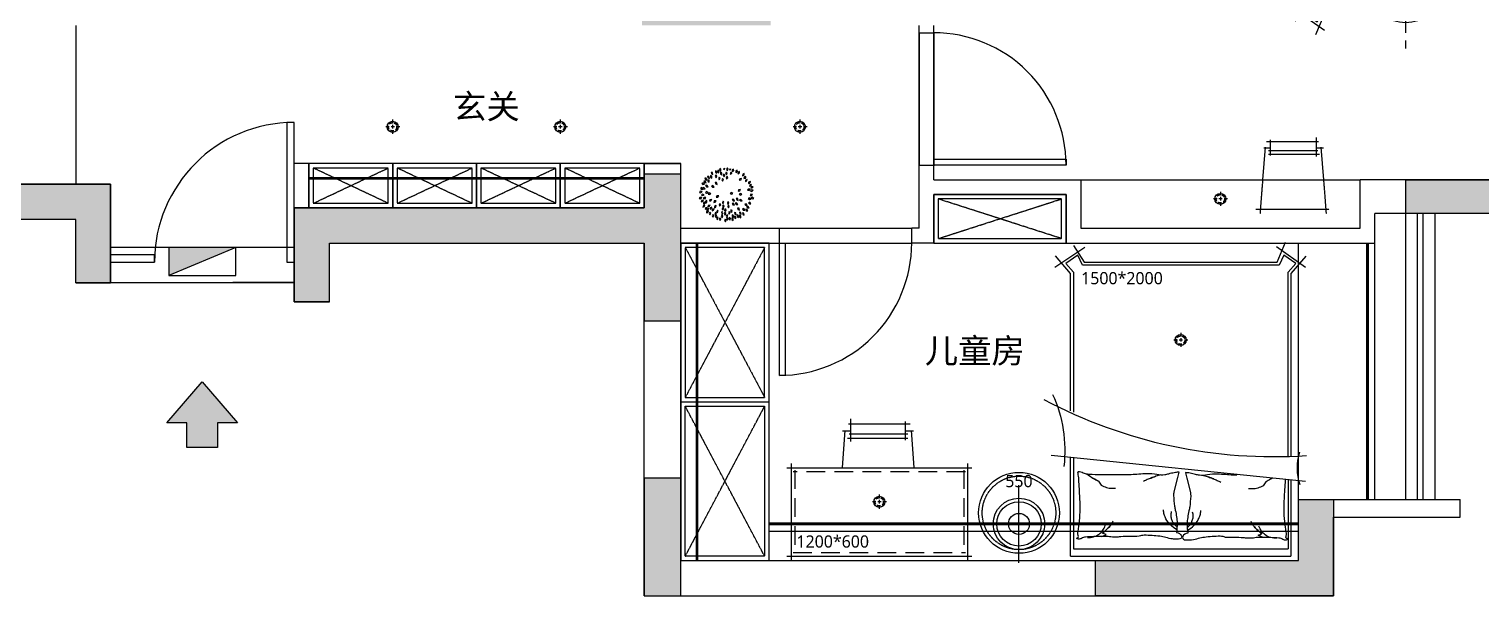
# Model space of a CAD drawing. Header units: millimetres. Extents: x -18923 to 87021, y -73077 to -1985.
# Drawn here: x 45594 to 55469, y -29150 to -25295 of the extents above; entities that cross this region are included whole.
import ezdxf

# ---------------------------------------------------------------- set-up
doc = ezdxf.new("R2010")
doc.units = ezdxf.units.MM
doc.header["$LTSCALE"] = 10
for name, pattern in [('CENTER2', [28.575, 19.05, -3.175, 3.175, -3.175]), ('DASH', [0.35, 0.25, -0.1]), ('DASHED', [19.05, 12.7, -6.35]), ('HIDDEN', [9.525, 6.35, -3.175])]:
    doc.linetypes.add(name, pattern=pattern)
for name, color, linetype in [('1结构-填充-剪力墙', 251, 'Continuous'), ('1结构-墙体', 7, 'Continuous'), ('1结构-墙体-基层', 233, 'Continuous'), ('1结构-窗及电梯', 133, 'Continuous'), ('1结构-门', 133, 'Continuous'), ('2平面-家具-活动', 133, 'Continuous'), ('2平面-家具-细线', 8, 'Continuous'), ('3天花-吊顶', 133, 'Continuous'), ('4地面-铺装', 133, 'Continuous'), ('5', 8, 'Continuous'), ('wall', 1, 'Continuous'), ('平面-文字', 255, 'Continuous'), ('灯具-天+墙', 50, 'Continuous'), ('陈设-植栽', 124, 'Continuous')]:
    doc.layers.add(name, color=color, linetype=linetype)
doc.styles.add('图框－雅黑', font='')
doc.styles.get('图框－雅黑').set_extended_font_data('Microsoft YaHei')

# ---------------------------------------------------------------- blocks, each defined once
blk = doc.blocks.new('A$C11F9675F')
at = {"layer": '灯具-天+墙', "color": 8, "ltscale": 0.9}
for p, q in [((0, 2.798), (0, 3.198)), ((0, 2.798), (0, 3.198)), ((0, 2.798), (0, 3.198)), ((0, 0.656), (0, 2.399)), ((0, 0.656), (0, 2.399)), ((0, 0.656), (0, 2.399)), ((-2.798, 0), (-3.198, 0)), ((-2.798, 0), (-3.198, 0)), ((-0.656, 0), (-2.399, 0)), ((-0.656, 0), (-2.399, 0)), ((-0.656, 0), (-2.399, 0)), ((2.399, 0), (0.656, 0)), ((2.399, 0), (0.656, 0)), ((2.399, 0), (0.656, 0)), ((3.198, 0), (2.798, 0)), ((3.198, 0), (2.798, 0)), ((0, -2.399), (0, -0.656)), ((0, -2.399), (0, -0.656)), ((0, -2.399), (0, -0.656)), ((0, -3.198), (0, -2.798)), ((0, -3.198), (0, -2.798))]:
    blk.add_line(p, q, dxfattribs=at)
blk.add_circle((0, 0), 0.656, dxfattribs=at)
blk.add_circle((0, 0), 0.656, dxfattribs=at)
at = {"layer": '灯具-天+墙', "ltscale": 0.9}
for start, end in [(50.91423, 129.08577), (50.91423, 129.08577), (50.91423, 129.08577), (144.64249, 180), (144.64249, 180), (144.64249, 180), (134.10577, 139.8036), (134.10577, 139.8036), (134.10577, 139.8036), (40.1964, 45.89423), (40.1964, 45.89423), (40.1964, 45.89423), (0, 35.35751), (0, 35.35751), (0, 35.35751), (180, 215.35751), (180, 215.35751), (180, 215.35751), (324.64249, 0), (324.64249, 0), (324.64249, 0), (324.64249, 0), (324.64249, 0), (220.1964, 225.89423), (220.1964, 225.89423), (220.1964, 225.89423), (230.91423, 309.08577), (230.91423, 309.08577), (230.91423, 309.08577), (314.10577, 319.8036), (314.10577, 319.8036), (314.10577, 319.8036)]:
    blk.add_arc((0, 0), 1.874, start, end, dxfattribs=at)
at = {"layer": '灯具-天+墙', "color": 8, "ltscale": 0.9}
for start, end in [(50.91423, 129.08577), (144.64249, 180), (0, 35.35751), (180, 215.35751), (324.64249, 0), (230.91423, 309.08577)]:
    blk.add_arc((0, 0), 1.674, start, end, dxfattribs=at)
blk = doc.blocks.new('sdgsdfg')
at = {"color": 8, "linetype": 'HIDDEN', "ltscale": 0.5}
for p, q in [((2642442, -154030), (2642442, -153900)), ((2642377, -153965), (2642507, -153965))]:
    blk.add_line(p, q, dxfattribs=at)
blk.add_circle((2642442, -153965), 50)
blk.add_circle((2642442, -153965), 37.5, dxfattribs=at)
blk.add_circle((2642442, -153965), 37.5, dxfattribs=at)
blk = doc.blocks.new('A$C4CFE7BAD')
for p, q in [((-1966.1, 857.2), (-2101.1, 653.3)), ((-1923.4, 750), (-2043.2, 850.7)), ((-686.9, 880.6), (-511.1, -849)), ((-2114, 728.4), (-2000, 656)), ((-989.1, 750), (-1923.4, 750)), ((0, 750), (-675.6, 750)), ((0, 750), (0, -750)), ((-2000, 656), (-2000, -656)), ((-2000, -656), (-2135.5, -713.7)), ((-2105.4, -651.5), (-1966.1, -848.9)), ((-2041.1, -851), (-1923.4, -750)), ((-1923.4, -750), (-677.6, -750)), ((-519.7, -750), (0, -750))]:
    blk.add_line(p, q)
at = {"color": 8}
for p, q in [((-673.9, 730), (-50, 730)), ((-50, 730), (-50, -729.8)), ((-521.4, -729.9), (-50, -729.8))]:
    blk.add_line(p, q, dxfattribs=at)
blk.add_lwpolyline([(-675, -730), (-1930.8, -730), (-1991.4, -782.1), (-2047, -700.9), (-1980, -668.5), (-1980, 668.5), (-2047, 700.9), (-1991.4, 782.1), (-1930.8, 730), (-979.3, 730)], dxfattribs=at)
for points in [[(-162.4, 28.1, 0.263368), (-139.9, -5.4, 0.494818), (-117.4, 5.6, 0.049225), (-115.3, 26.8, 0.036831), (-117.4, 55.2, 0.031893), (-127.2, 100.8, -0.035782), (-135.5, 141.5, -0.032941), (-142.6, 249, -0.10377), (-135.5, 282.5, -0.006538), (-132.8, 407, 0.033397), (-130.1, 431.3, 0.03204), (-131, 475.8, -0.038141), (-134.6, 513, -0.010837), (-133.7, 590.7, -0.014624), (-130.1, 648.2, -0.111249), (-121.3, 675.2, 0.153708), (-116.6, 695.5, 0.076444), (-118.7, 704.4, 0.215512), (-121.1, 706.8, 0.585858), (-124.8, 703.6, -0.363489), (-127.9, 697.8, -0.191716), (-141.7, 697.7, 0.129675), (-161.6, 700, 0.01735), (-181.8, 696.4, -0.019326), (-199.9, 693.2, -0.018818), (-282, 685.3, -0.021828), (-353.1, 684.2, -0.006204), (-393.7, 685.9, -0.001963), (-521.9, 693.2, -0.028341), (-565.3, 698.4, 0.117014), (-576, 697.8, 0.36606), (-577.1, 696, 0.03973), (-573.7, 679.7, 0.048309), (-567.2, 663.2, -0.062981), (-562.5, 650.4, -0.04058), (-558.4, 622.4, -0.014345), (-555.7, 542.3, -0.007469), (-556.6, 431.7, -0.008703), (-556.5, 336.9, -0.008762), (-559.7, 285.8, 0.008153), (-563.3, 230.9, 0.06251), (-558, 162.4, -0.078669), (-555.5, 107.7, -0.047825), (-561.2, 80.9, 0.034494), (-570, 43.9, 0.023571), (-573.6, 13.5, 0.510228), (-572.3, 12.4), (-536.2, 21.4), (-437.2, 46.2, -0.073041), (-413.7, 48.5, -0.023305), (-340.3, 41.7, -0.018299), (-312.9, 36.8, 0.01097), (-267.3, 28, 0.042281), (-226.1, 24.5, 0.027201), (-162.1, 28)], [(-551.5, -382.5, 0.016207), (-551.8, -356.1, 0.008762), (-555, -305, -0.008153), (-558.5, -250.2, -0.06251), (-553.2, -181.6, 0.078669), (-550.8, -126.9, 0.047825), (-556.5, -100.1, -0.034494), (-565.3, -63.1, -0.023571), (-568.9, -32.7, -0.510228), (-567.5, -31.6), (-531.5, -40.6), (-432.4, -65.4, 0.073041), (-408.9, -67.7, 0.023305), (-335.6, -60.9, 0.018299), (-308.2, -56, -0.01097), (-262.6, -47.2, -0.042281), (-221.4, -43.7, -0.027201), (-157.3, -47.2)], [(-157.7, -47.3, -0.263368), (-135.1, -13.8, -0.494818), (-112.6, -24.8, -0.049225), (-110.6, -46, -0.036831), (-112.6, -74.4, -0.031893), (-122.4, -120, 0.035782), (-130.8, -160.7, 0.032941), (-137.9, -268.3, 0.10377), (-130.8, -301.7, 0.006538), (-128.1, -426.2, -0.033397), (-125.4, -450.5, -0.03204), (-126.2, -495, 0.038141), (-129.9, -532.2, 0.010837), (-129, -609.9, 0.014624), (-125.4, -667.4, 0.111249), (-116.6, -694.4, -0.153708), (-111.9, -714.7, -0.076444), (-113.9, -723.6, -0.215512), (-116.4, -726, -0.585858), (-120, -722.8, 0.363489), (-123.1, -717, 0.191716), (-137, -716.9, -0.129675), (-156.9, -719.2, -0.01735), (-177.1, -715.6, 0.019326), (-195.2, -712.5, 0.018818), (-277.2, -704.5, 0.021828), (-348.3, -703.4, 0.006204), (-388.9, -705.1, 0.001963), (-517.2, -712.5, 0.003705), (-522.9, -712.8, -0.117014)]]:
    blk.add_lwpolyline(points, format="xyb")
for points in [[(-560.2, 639.2, -0.016108), (-528.8, 592.5, -0.024599), (-510.7, 560.3, -0.018313), (-482.7, 541.4, -0.015937), (-467.9, 505.6, -0.072521), (-463.6, 486, -0.033339), (-463.4, 442.6)], [(-127.9, 634.7, -0.088153), (-132.1, 593.2, -0.088153), (-150.4, 555.8, -0.077547), (-176.3, 529.8, -0.077547), (-208.9, 513)], [(-134.7, 536.3, -0.027842), (-147.4, 507.7, -0.032548), (-157.1, 532.7, -0.023666), (-186.4, 499.2, -0.031223), (-211.2, 476.4, -0.046801), (-220.4, 470.2, -0.023191), (-240.5, 460.6)], [(-554.7, 136.6, -0.009729), (-543.8, 169.4, -0.009729), (-531.7, 201.7, -0.007971), (-520.9, 227.7, -0.007971), (-509.2, 253.5)], [(-182.4, 27.9, 0.077379), (-212.8, 69.7, 0.077379), (-254.4, 100.2, 0.047525), (-284, 112.2, 0.047525), (-315.3, 118.3)], [(-201.6, 26.2, 0.05369), (-217.2, 43.2, 0.070312), (-231.9, 52.9, 0.015448), (-242.2, 57.4, 0.013244), (-254.4, 61.9, 0.082127), (-276.1, 65.5, 0.064164), (-304, 61.9)], [(-177.6, -47.1, -0.077379), (-208, -88.9, -0.077379), (-249.7, -119.5, -0.047525), (-279.2, -131.4, -0.047525), (-310.5, -137.5)], [(-196.9, -45.4, -0.05369), (-212.4, -62.4, -0.070312), (-227.2, -72.1, -0.015448), (-237.4, -76.6, -0.013244), (-249.7, -81.1, -0.082127), (-271.4, -84.7, -0.064164), (-299.2, -81.1)], [(-549.9, -155.8, 0.009729), (-539.1, -188.6, 0.009729), (-527, -220.9, 0.007971), (-516.1, -247, 0.007971), (-504.5, -272.7)], [(-530.7, -622.2, 0.003584), (-524, -611.7, 0.024599), (-505.9, -579.5, 0.018313), (-478, -560.7, 0.015937), (-463.2, -524.9, 0.072521), (-458.8, -505.2, 0.033339), (-458.6, -461.8)], [(-130, -555.5, 0.027842), (-142.7, -526.9, 0.032548), (-152.4, -551.9, 0.023666), (-181.6, -518.4, 0.031223), (-206.4, -495.6, 0.046801), (-215.6, -489.4, 0.023191), (-235.7, -479.8)], [(-123.1, -653.9, 0.088153), (-127.4, -612.4, 0.088153), (-145.6, -575, 0.077547), (-171.6, -549, 0.077547), (-204.2, -532.2)]]:
    blk.add_lwpolyline(points, format="xyb", dxfattribs=at)
for points in [[(-528.8, 592.5), (-528.8, 592.5, -0.024599), (-510.7, 560.3), (-510.7, 560.3, 0.024599), (-528.8, 592.5), (-528.8, 592.5)], [(-211.2, 476.4, 0.031223), (-186.4, 499.2, 0.023666), (-157.1, 532.7), (-157.1, 532.7, -0.023666), (-186.4, 499.2), (-186.4, 499.2), (-186.4, 499.2, -0.031223), (-211.2, 476.4)], [(-206.4, -495.6, -0.031223), (-181.6, -518.4, -0.023666), (-152.4, -551.9), (-152.4, -551.9, 0.023666), (-181.6, -518.4), (-181.6, -518.4), (-181.6, -518.4, 0.031223), (-206.4, -495.6)]]:
    blk.add_lwpolyline(points, format="xyb", close=True, dxfattribs=at)
for points in [[(-532.3, 200.2, -0.001202), (-530.7, 204.2, 0.001708), (-533, 198.6, -0.000179), (-532.7, 199.2, -0.001055), (-531.4, 202.6, 0.001291), (-533, 198.4, -0.001222), (-531.4, 202.4, -0.00077), (-530.4, 204.9, 0.010733), (-543.9, 169.3, -0.000007), (-543.8, 169.4, -0.009297)], [(-572.3, 12.4), (-573.7, 12, -0.001167), (-573.6, 13.5, 0.510231)], [(-527.6, -219.4, 0.001202), (-526, -223.4, -0.001708), (-528.2, -217.8, 0.000179), (-528, -218.4, 0.001055), (-526.6, -221.8, -0.001291), (-528.3, -217.6, 0.001222), (-526.7, -221.6, 0.00077), (-525.7, -224.1, -0.010733), (-539.1, -188.5, 0.000007), (-539.1, -188.6, 0.009297)]]:
    blk.add_lwpolyline(points, format="xyb", close=True)
for points in [[(-276.1, 65.5), (-276.1, 65.5)], [(-271.4, -84.7), (-271.4, -84.7)]]:
    blk.add_lwpolyline(points, close=True, dxfattribs=at)
for centre, radius, start, end in [((-3988.5, -630.5), 3313.5, 356.10755, 28.05452), ((-718.7, 1701.4), 913.1, 245.26642, 276.85583), ((-600.1, -1143.5), 350.3, 70.88637, 108.01122)]:
    blk.add_arc(centre, radius, start, end)
blk = doc.blocks.new('df')
at = {"color": 8, "linetype": 'DASH', "ltscale": 400}
for p, q in [((137444.6, 23361.8), (137444.6, 23715.5)), ((137444.6, 23361.8), (137444.6, 23715.5)), ((137267.7, 23538.7), (137621.4, 23538.7))]:
    blk.add_line(p, q, dxfattribs=at)
at = {"ltscale": 300}
for radius in [117.2, 101.1, 47.9]:
    blk.add_circle((137444.6, 23538.7), radius, dxfattribs=at)
at = {"layer": '5', "linetype": 'DASH', "ltscale": 400}
blk.add_line((137267.7, 23538.7), (137621.4, 23538.7), dxfattribs=at)
at = {"layer": '5', "ltscale": 300}
blk.add_circle((137444.6, 23538.7), 101.1, dxfattribs=at)
blk = doc.blocks.new('A$C6A8E5D30')
for p, q in [((145.3, 429.5), (16.9, 429.5)), ((33.8, 41.1), (33.8, 461.5)), ((330.7, 488.6), (77.9, 469)), ((82.9, 482.7), (82.9, 429.5)), ((102.9, 445), (102.9, 46.6)), ((132.3, 444.9), (132.3, 35.2)), ((152.8, 58), (0, 58)), ((330.7, 0), (77.9, 19.5)), ((82.9, 58), (82.9, 1.4))]:
    blk.add_line(p, q)
blk = doc.blocks.new('A$C5C387291')
for p, q in [((270, 600), (930, 600)), ((300, -630), (300, 630)), ((900, 630), (900, -630)), ((270, -600), (930, -600))]:
    blk.add_line(p, q)
at = {"color": 8, "linetype": 'DASHED'}
for p, q in [((315, 575), (885, 575)), ((325, -585), (325, 585)), ((875, 585), (875, -585)), ((315, -575), (885, -575))]:
    blk.add_line(p, q, dxfattribs=at)
blk = doc.blocks.new('A$C57E13400')
at = {"layer": '1结构-窗及电梯'}
for p, q in [((246.7, 0), (263.8, 221.1)), ((296.3, 216.9), (248.4, 216.9)), ((282, 258.4), (637.4, 258.4)), ((623.5, 200), (286.7, 200)), ((296.3, 157.7), (296.3, 287)), ((610.4, 164.1), (610.4, 272.7)), ((655.3, 216.9), (610.4, 216.9)), ((660.9, 0), (643.8, 221.1)), ((623.4, 175.1), (277.1, 175.1))]:
    blk.add_line(p, q, dxfattribs=at)
at = {"layer": '2平面-家具-细线', "color": 8, "linetype": 'DASH', "ltscale": 0.5}
for p, q in [((228.8, -231.9), (246.7, 0)), ((678.8, -231.9), (660.9, 0)), ((708.4, -200), (209.6, -200))]:
    blk.add_line(p, q, dxfattribs=at)
blk = doc.blocks.new('gh')
at = {"layer": 'wall'}
blk.add_hatch(color=250, dxfattribs=at).paths.add_polyline_path([(164816.9, 67983.1), (164816.9, 68174.7), (164361.8, 68174.7)])
at = {"layer": 'wall', "color": 250}
blk.add_line((164361.8, 68174.7), (164816.9, 67983.1), dxfattribs=at)
blk.add_lwpolyline([(164361.8, 68174.7), (164816.9, 68174.7), (164816.9, 67983.1), (164361.8, 67983.1)], close=True, dxfattribs=at)
blk = doc.blocks.new('A$C3EE33120')
for p, q in [((108, 568), (91, 558)), ((91, 558), (113, 548)), ((126, 560), (108, 568)), ((113, 548), (126, 560)), ((135, 602), (118, 604)), ((118, 604), (122, 586)), ((122, 586), (141, 578)), ((141, 578), (135, 602)), ((164, 597), (147, 598)), ((147, 598), (153, 580)), ((153, 580), (172, 574)), ((180, 616), (162, 620)), ((162, 620), (166, 601)), ((180, 557), (162, 556)), ((162, 556), (170, 539)), ((172, 574), (164, 597)), ((166, 601), (184, 592)), ((184, 592), (180, 616)), ((190, 534), (180, 557)), ((207, 645), (190, 647)), ((190, 647), (196, 628)), ((210, 581), (193, 586)), ((193, 586), (195, 567)), ((195, 567), (212, 556)), ((196, 628), (215, 622)), ((215, 622), (207, 645)), ((212, 556), (210, 581)), ((246, 641), (228, 642)), ((228, 642), (234, 624)), ((234, 624), (253, 618)), ((257, 617), (240, 613)), ((240, 613), (251, 597)), ((253, 618), (246, 641)), ((251, 597), (272, 597)), ((272, 597), (257, 617)), ((275, 665), (258, 671)), ((258, 671), (259, 652)), ((259, 652), (275, 640)), ((283, 559), (267, 565)), ((267, 565), (268, 546)), ((275, 640), (275, 665)), ((285, 534), (283, 559)), ((297, 694), (295, 675)), ((295, 675), (310, 662)), ((298, 643), (295, 618)), ((295, 618), (310, 610)), ((312, 686), (297, 694)), ((313, 629), (298, 643)), ((310, 662), (312, 686)), ((310, 610), (313, 629)), ((340, 666), (335, 647)), ((335, 647), (347, 631)), ((354, 654), (340, 666)), ((347, 631), (354, 654)), ((355, 580), (351, 561)), ((351, 561), (364, 545)), ((369, 569), (355, 580)), ((364, 545), (369, 569)), ((375, 616), (365, 600)), ((365, 600), (373, 581)), ((377, 693), (373, 674)), ((373, 674), (386, 658)), ((373, 581), (386, 602)), ((386, 602), (375, 616)), ((392, 682), (377, 693)), ((386, 658), (392, 682)), ((428, 652), (416, 637)), ((416, 637), (421, 617)), ((432, 680), (417, 668)), ((417, 668), (417, 648)), ((417, 648), (437, 663)), ((421, 617), (437, 636)), ((437, 636), (428, 652)), ((437, 663), (432, 680)), ((463, 615), (448, 602)), ((448, 602), (449, 582)), ((449, 582), (468, 598)), ((468, 598), (463, 615)), ((492, 662), (479, 649)), ((479, 649), (482, 629)), ((482, 629), (499, 646)), ((499, 646), (492, 662)), ((503, 627), (500, 607)), ((500, 607), (522, 618)), ((520, 636), (503, 627)), ((519, 584), (508, 567)), ((508, 567), (533, 569)), ((538, 586), (519, 584)), ((522, 618), (520, 636)), ((533, 569), (538, 586)), ((540, 617), (534, 598)), ((534, 598), (558, 606)), ((558, 624), (540, 617)), ((562, 584), (555, 565)), ((555, 565), (579, 572)), ((558, 606), (558, 624)), ((580, 590), (562, 584)), ((579, 572), (580, 590)), ((18, 371), (0, 361)), ((35, 439), (18, 429)), ((18, 429), (40, 419)), ((35, 364), (18, 371)), ((46, 472), (28, 464)), ((28, 464), (49, 452)), ((53, 432), (35, 439)), ((40, 419), (53, 432)), ((63, 462), (46, 472)), ((49, 452), (63, 462)), ((70, 414), (53, 404)), ((53, 404), (76, 394)), ((76, 490), (56, 485)), ((56, 485), (75, 469)), ((78, 530), (60, 520)), ((60, 520), (83, 510)), ((88, 407), (70, 414)), ((75, 469), (91, 478)), ((91, 478), (76, 490)), ((76, 394), (88, 407)), ((96, 523), (78, 530)), ((83, 510), (96, 523)), ((107, 494), (88, 487)), ((88, 487), (108, 474)), ((106, 376), (88, 366)), ((113, 412), (96, 402)), ((96, 402), (118, 392)), ((123, 369), (106, 376)), ((123, 484), (107, 494)), ((108, 474), (123, 484)), ((131, 404), (113, 412)), ((135, 472), (116, 465)), ((116, 465), (136, 452)), ((118, 392), (131, 404)), ((146, 371), (131, 358)), ((151, 462), (135, 472)), ((136, 452), (151, 462)), ((143, 528), (150, 511)), ((161, 528), (143, 528)), ((165, 368), (146, 371)), ((150, 511), (169, 505)), ((162, 404), (151, 390)), ((151, 390), (170, 385)), ((169, 505), (161, 528)), ((186, 397), (162, 404)), ((170, 539), (190, 534)), ((170, 385), (186, 397)), ((198, 500), (180, 499)), ((180, 499), (188, 481)), ((203, 396), (185, 387)), ((185, 387), (207, 376)), ((188, 481), (208, 477)), ((208, 477), (198, 500)), ((220, 442), (200, 435)), ((200, 435), (220, 421)), ((220, 388), (203, 396)), ((207, 376), (220, 388)), ((235, 430), (220, 442)), ((220, 421), (235, 430)), ((249, 399), (229, 393)), ((229, 393), (250, 379)), ((267, 504), (249, 509)), ((249, 509), (252, 490)), ((265, 388), (249, 399)), ((250, 379), (265, 388)), ((252, 490), (269, 480)), ((269, 480), (267, 504)), ((268, 546), (285, 534)), ((331, 471), (314, 477)), ((314, 477), (315, 458)), ((315, 458), (331, 446)), ((331, 446), (331, 471)), ((457, 539), (443, 526)), ((443, 526), (444, 506)), ((444, 506), (463, 522)), ((463, 522), (457, 539)), ((485, 487), (478, 468)), ((478, 468), (502, 475)), ((504, 492), (485, 487)), ((502, 475), (504, 492)), ((536, 407), (519, 397)), ((519, 397), (541, 387)), ((554, 449), (536, 439)), ((536, 439), (559, 429)), ((554, 399), (536, 407)), ((541, 387), (554, 399)), ((572, 442), (554, 449)), ((571, 550), (559, 533)), ((559, 533), (584, 534)), ((559, 429), (572, 442)), ((582, 490), (564, 480)), ((564, 480), (587, 470)), ((590, 551), (571, 550)), ((592, 389), (577, 375)), ((577, 375), (601, 370)), ((599, 482), (582, 490)), ((584, 534), (590, 551)), ((587, 470), (599, 482)), ((611, 385), (592, 389)), ((614, 424), (600, 408)), ((600, 408), (625, 406)), ((601, 370), (611, 385)), ((612, 539), (605, 520)), ((605, 520), (629, 527)), ((631, 544), (612, 539)), ((633, 422), (614, 424)), ((634, 489), (619, 475)), ((619, 475), (644, 471)), ((639, 461), (625, 446)), ((625, 446), (650, 443)), ((625, 406), (633, 422)), ((629, 527), (631, 544)), ((653, 486), (634, 489)), ((658, 459), (639, 461)), ((644, 471), (653, 486)), ((662, 436), (648, 421)), ((648, 421), (673, 418)), ((650, 443), (658, 459)), ((681, 434), (662, 436)), ((682, 387), (663, 380)), ((663, 380), (684, 366)), ((673, 418), (681, 434)), ((0, 361), (23, 351)), ((30, 279), (18, 263)), ((18, 263), (43, 264)), ((23, 351), (35, 364)), ((40, 345), (23, 335)), ((23, 335), (45, 325)), ((37, 314), (24, 299)), ((24, 299), (49, 297)), ((49, 280), (30, 279)), ((56, 314), (37, 314)), ((58, 337), (40, 345)), ((43, 264), (49, 280)), ((55, 244), (43, 228)), ((43, 228), (67, 227)), ((45, 325), (58, 337)), ((49, 297), (56, 314)), ((74, 243), (55, 244)), ((75, 351), (57, 341)), ((57, 341), (80, 331)), ((70, 275), (58, 258)), ((58, 258), (83, 258)), ((71, 211), (58, 196)), ((58, 196), (83, 194)), ((67, 227), (74, 243)), ((90, 275), (70, 275)), ((91, 210), (71, 211)), ((92, 344), (75, 351)), ((80, 331), (92, 344)), ((83, 258), (90, 275)), ((83, 194), (91, 210)), ((88, 366), (111, 356)), ((101, 241), (91, 223)), ((91, 223), (116, 227)), ((116, 321), (98, 311)), ((98, 311), (121, 301)), ((120, 244), (101, 241)), ((111, 356), (123, 369)), ((133, 314), (116, 321)), ((116, 227), (120, 244)), ((121, 301), (133, 314)), ((135, 293), (121, 279)), ((121, 279), (145, 275)), ((131, 358), (155, 353)), ((154, 290), (135, 293)), ((145, 275), (154, 290)), ((158, 201), (149, 182)), ((149, 182), (174, 187)), ((155, 353), (165, 368)), ((177, 205), (158, 201)), ((174, 187), (177, 205)), ((196, 331), (179, 321)), ((179, 321), (201, 311)), ((214, 324), (196, 331)), ((201, 311), (214, 324)), ((220, 266), (215, 247)), ((215, 247), (238, 257)), ((237, 274), (220, 266)), ((224, 225), (222, 204)), ((222, 204), (243, 218)), ((242, 336), (224, 326)), ((224, 326), (247, 316)), ((240, 235), (224, 225)), ((238, 257), (237, 274)), ((243, 218), (240, 235)), ((259, 329), (242, 336)), ((247, 316), (259, 329)), ((268, 264), (265, 244)), ((265, 244), (287, 255)), ((285, 273), (268, 264)), ((280, 216), (273, 197)), ((273, 197), (297, 204)), ((298, 222), (280, 216)), ((287, 255), (285, 273)), ((297, 204), (298, 222)), ((364, 301), (355, 284)), ((355, 284), (363, 266)), ((363, 266), (375, 287)), ((375, 287), (364, 301)), ((410, 192), (393, 197)), ((393, 197), (396, 178)), ((414, 168), (410, 192)), ((566, 350), (546, 346)), ((546, 346), (563, 329)), ((563, 329), (580, 336)), ((580, 336), (566, 350)), ((617, 359), (599, 349)), ((599, 349), (622, 339)), ((627, 298), (607, 300)), ((607, 300), (620, 279)), ((612, 201), (625, 180)), ((632, 199), (612, 201)), ((635, 351), (617, 359)), ((620, 279), (637, 282)), ((622, 339), (635, 351)), ((637, 282), (627, 298)), ((630, 229), (644, 208)), ((650, 228), (630, 229)), ((642, 183), (632, 199)), ((658, 273), (637, 271)), ((637, 271), (654, 253)), ((644, 208), (661, 212)), ((661, 212), (650, 228)), ((672, 346), (653, 340)), ((653, 340), (673, 326)), ((654, 253), (671, 259)), ((671, 259), (658, 273)), ((677, 311), (660, 301)), ((660, 301), (682, 291)), ((688, 336), (672, 346)), ((673, 326), (688, 336)), ((66, 181), (53, 165)), ((53, 165), (78, 165)), ((85, 182), (66, 181)), ((78, 165), (85, 182)), ((97, 139), (88, 121)), ((88, 121), (112, 125)), ((105, 177), (97, 159)), ((97, 159), (121, 164)), ((116, 143), (97, 139)), ((124, 182), (105, 177)), ((112, 125), (116, 143)), ((121, 164), (124, 182)), ((143, 97), (141, 77)), ((141, 77), (163, 89)), ((160, 106), (143, 97)), ((150, 133), (149, 112)), ((149, 112), (170, 126)), ((166, 143), (150, 133)), ((163, 89), (160, 106)), ((170, 126), (166, 143)), ((195, 91), (180, 79)), ((180, 79), (181, 59)), ((181, 59), (200, 74)), ((200, 74), (195, 91)), ((226, 115), (212, 103)), ((212, 103), (213, 83)), ((213, 83), (232, 98)), ((232, 98), (226, 115)), ((245, 67), (230, 55)), ((230, 55), (231, 35)), ((231, 35), (250, 50)), ((250, 50), (245, 67)), ((281, 180), (268, 166)), ((268, 166), (271, 146)), ((271, 146), (288, 164)), ((288, 164), (281, 180)), ((300, 69), (287, 55)), ((287, 55), (290, 35)), ((290, 35), (307, 52)), ((306, 35), (294, 20)), ((294, 20), (300, 0)), ((307, 52), (300, 69)), ((300, 0), (315, 19)), ((315, 19), (306, 35)), ((338, 47), (335, 28)), ((335, 28), (350, 14)), ((353, 38), (338, 47)), ((353, 185), (342, 163)), ((342, 163), (354, 150)), ((350, 14), (353, 38)), ((363, 167), (353, 185)), ((354, 150), (363, 167)), ((394, 43), (390, 24)), ((390, 24), (404, 9)), ((409, 33), (394, 43)), ((396, 178), (414, 168)), ((404, 79), (402, 59)), ((402, 59), (416, 46)), ((419, 70), (404, 79)), ((404, 9), (409, 33)), ((416, 46), (419, 70)), ((436, 38), (433, 20)), ((433, 20), (447, 5)), ((451, 29), (436, 38)), ((447, 5), (451, 29)), ((474, 51), (456, 55)), ((456, 55), (460, 36)), ((460, 36), (478, 27)), ((478, 27), (474, 51)), ((508, 67), (490, 68)), ((490, 68), (496, 50)), ((496, 50), (515, 43)), ((515, 43), (508, 67)), ((532, 105), (514, 104)), ((514, 104), (522, 87)), ((522, 87), (542, 83)), ((532, 185), (536, 160)), ((550, 175), (532, 185)), ((542, 83), (532, 105)), ((536, 160), (553, 156)), ((553, 156), (550, 175)), ((573, 118), (554, 125)), ((554, 125), (560, 101)), ((560, 101), (578, 99)), ((578, 99), (573, 118)), ((588, 142), (599, 120)), ((608, 138), (588, 142)), ((599, 120), (616, 121)), ((616, 121), (608, 138)), ((625, 180), (642, 183))]:
    blk.add_line(p, q)

msp = doc.modelspace()

# ---------------------------------------------------------------- hatches: boundary and pattern name
at = {"layer": '1结构-填充-剪力墙'}
h = msp.add_hatch(color=256, dxfattribs=at)
h.dxf.hatch_style = 1
h.paths.add_polyline_path([(50736.9, -23440), (49761.9, -23440), (49761.9, -23600), (50736.9, -23600)])
h.paths.add_polyline_path([(54226.9, -28495), (54466.9, -28495), (54466.9, -29150), (52846.9, -29150), (52846.9, -28910), (54226.9, -28910)])
h.paths.add_polyline_path([(54956.9, -26320), (56466.9, -26320), (56466.9, -25765), (56706.9, -25765), (56706.9, -26550), (54956.9, -26550)])
h.paths.add_polyline_path([(56466.9, -23200), (52846.9, -23200), (52846.9, -22960), (56706.9, -22960), (56706.9, -23715), (56466.9, -23715)])
h.paths.add_polyline_path([(51336.9, -23440), (52566.9, -23440), (52566.9, -22960), (52846.9, -22960), (52846.9, -23600), (51336.9, -23600)])
h.paths.add_polyline_path([(49761.9, -25015), (50411.9, -25015), (50411.9, -23600), (50636.9, -23600), (50636.9, -25270), (49761.9, -25270)])
h.paths.add_polyline_path([(42211.9, -26350), (46146.9, -26350), (46146.9, -27020), (45911.9, -27020), (45911.9, -26590), (42451.9, -26590), (42211.9, -26590)])
h.paths.add_polyline_path([(38416.9, -28475), (38656.9, -28475), (38656.9, -28910), (40241.9, -28910), (40241.9, -29150), (38416.9, -29150)])
h.paths.add_polyline_path([(38491.9, -25950), (38731.9, -25950), (38731.9, -26350), (40241.9, -26350), (40241.9, -26590), (38491.9, -26590)])
h.paths.add_polyline_path([(38491.9, -22230), (40241.9, -22230), (40241.9, -22470), (38731.9, -22470), (38731.9, -23070), (38491.9, -23070)])
h.paths.add_polyline_path([(50026.9, -28350), (49776.9, -28350), (49776.9, -29150), (50026.9, -29150)])
h.paths.add_polyline_path([(50026.9, -26280), (49776.9, -26280), (49776.9, -26280), (49776.9, -26510), (47396.9, -26510), (47396.9, -26880), (47396.9, -27150), (47636.9, -27150), (47636.9, -26750), (49776.9, -26750), (49776.9, -27280), (50026.9, -27280)])
h.paths.add_polyline_path([(48256.9, -22230), (45911.9, -22230), (45911.9, -22685), (46146.9, -22685), (46146.9, -22485), (48141.9, -22485), (48256.9, -22485)])
h.paths.add_polyline_path([(49161.9, -23440), (48141.9, -23440), (48141.9, -23600), (49161.9, -23600)])
msp.add_hatch(color=256, dxfattribs=at).paths.add_polyline_path([(46875.9, -28139.6), (46667.9, -28139.6), (46667.9, -27972.1), (46529.9, -27972.1), (46770.6, -27694.2), (47011.4, -27972.1), (46875.9, -27972.1)])

# ---------------------------------------------------------------- linework, layer by layer
at = {"layer": '1结构-墙体'}
for p, q in [((51646.9, -25320), (51646.9, -25270)), ((51746.9, -25320), (51746.9, -25270)), ((51646.9, -25320), (51746.9, -25320)), ((47496.9, -26210), (47396.9, -26210)), ((47396.9, -27150), (47396.9, -26210)), ((47496.9, -26510), (47496.9, -26210)), ((49776.9, -26210), (50026.9, -26210)), ((49776.9, -26510), (49776.9, -26210)), ((50026.9, -28910), (50026.9, -26210)), ((51646.9, -26650), (51646.9, -26220)), ((51646.9, -26220), (51746.9, -26220)), ((51746.9, -26320), (51746.9, -26220)), ((46146.9, -26350), (42111.9, -26350)), ((46146.9, -27020), (46146.9, -26350)), ((49776.9, -26280), (50026.9, -26280)), ((51746.9, -26320), (52746.9, -26320)), ((52746.9, -26320), (52746.9, -26650)), ((54646.9, -26650), (54646.9, -26320)), ((56466.9, -26320), (54646.9, -26320)), ((51746.9, -26750), (51746.9, -26420)), ((51746.9, -26420), (52646.9, -26420)), ((52646.9, -26420), (52646.9, -26750)), ((47396.9, -26510), (49776.9, -26510)), ((54746.9, -26750), (54746.9, -26550)), ((56706.9, -26550), (54746.9, -26550)), ((45911.9, -26590), (42111.9, -26590)), ((45911.9, -27020), (45911.9, -26590)), ((50026.9, -26650), (50696.9, -26650)), ((50696.9, -26750), (50696.9, -26650)), ((51596.9, -26750), (51596.9, -26650)), ((51646.9, -26650), (51596.9, -26650)), ((52746.9, -26650), (54646.9, -26650)), ((47636.9, -26750), (49776.9, -26750)), ((47636.9, -27150), (47636.9, -26750)), ((49776.9, -29150), (49776.9, -26750)), ((50026.9, -26750), (50696.9, -26750)), ((51746.9, -26750), (51596.9, -26750)), ((52646.9, -26750), (54746.9, -26750)), ((52646.9, -26750), (54746.9, -26750)), ((45911.9, -27020), (46146.9, -27020)), ((47636.9, -27150), (47396.9, -27150)), ((54226.9, -28495), (55326.9, -28495)), ((54226.9, -28910), (54226.9, -28495)), ((55326.9, -28615), (55326.9, -28495)), ((54466.9, -28615), (55326.9, -28615)), ((54466.9, -29150), (54466.9, -28615)), ((50026.9, -28910), (54226.9, -28910)), ((49776.9, -29150), (54466.9, -29150))]:
    msp.add_line(p, q, dxfattribs=at)
for points in [[(54956.9, -26320), (56466.9, -26320), (56466.9, -25765), (56706.9, -25765), (56706.9, -26550), (54956.9, -26550)], [(50026.9, -26210), (49776.9, -26210), (49776.9, -26210), (49776.9, -26510), (47396.9, -26510), (47396.9, -26880), (47396.9, -27150), (47636.9, -27150), (47636.9, -26750), (49776.9, -26750), (49776.9, -27280), (50026.9, -27280)], [(42211.9, -26350), (46146.9, -26350), (46146.9, -27020), (45911.9, -27020), (45911.9, -26590), (42451.9, -26590), (42211.9, -26590)], [(50026.9, -28350), (49776.9, -28350), (49776.9, -29150), (50026.9, -29150)], [(54226.9, -28495), (54466.9, -28495), (54466.9, -29150), (52846.9, -29150), (52846.9, -28910), (54226.9, -28910)]]:
    msp.add_lwpolyline(points, close=True, dxfattribs=at)
at = {"layer": '1结构-墙体-基层', "color": 8, "linetype": 'DASH', "ltscale": 0.5}
for p, q in [((48036.9, -26480), (47526.9, -26240)), ((47526.9, -26480), (48036.9, -26240)), ((48606.9, -26480), (48096.9, -26240)), ((48096.9, -26480), (48606.9, -26240)), ((49176.9, -26480), (48666.9, -26240)), ((48666.9, -26480), (49176.9, -26240)), ((49746.9, -26480), (49236.9, -26240)), ((49236.9, -26480), (49746.9, -26240)), ((52616.9, -26720), (51776.9, -26450)), ((51776.9, -26720), (52616.9, -26450)), ((50596.9, -26780), (50056.9, -27800)), ((50056.9, -26780), (50596.9, -27800)), ((50596.9, -28880), (50056.9, -27860)), ((50056.9, -28880), (50596.9, -27860))]:
    msp.add_line(p, q, dxfattribs=at)
at = {"layer": '1结构-墙体-基层'}
msp.add_line((50026.9, -27830), (50626.9, -27830), dxfattribs=at)
for points in [[(48066.9, -26210), (47496.9, -26210), (47496.9, -26510), (48066.9, -26510)], [(48636.9, -26210), (48066.9, -26210), (48066.9, -26510), (48636.9, -26510)], [(49206.9, -26210), (48636.9, -26210), (48636.9, -26510), (49206.9, -26510)], [(49776.9, -26210), (49206.9, -26210), (49206.9, -26510), (49776.9, -26510)], [(52646.9, -26420), (51746.9, -26420), (51746.9, -26750), (52646.9, -26750)], [(50626.9, -26750), (50026.9, -26750), (50026.9, -28910), (50626.9, -28910)]]:
    msp.add_lwpolyline(points, close=True, dxfattribs=at)
at = {"layer": '1结构-墙体-基层', "color": 8, "linetype": 'DASH', "ltscale": 0.5}
for points in [[(48036.9, -26240), (47526.9, -26240), (47526.9, -26480), (48036.9, -26480)], [(48606.9, -26240), (48096.9, -26240), (48096.9, -26480), (48606.9, -26480)], [(49176.9, -26240), (48666.9, -26240), (48666.9, -26480), (49176.9, -26480)], [(49746.9, -26240), (49236.9, -26240), (49236.9, -26480), (49746.9, -26480)], [(52616.9, -26450), (51776.9, -26450), (51776.9, -26720), (52616.9, -26720)], [(50056.9, -27800), (50596.9, -27800), (50596.9, -26780), (50056.9, -26780)], [(50056.9, -27860), (50596.9, -27860), (50596.9, -28880), (50056.9, -28880)]]:
    msp.add_lwpolyline(points, close=True, dxfattribs=at)
at = {"layer": '1结构-窗及电梯'}
for p, q in [((54956.9, -28495), (54956.9, -26550)), ((55036.9, -28495), (55036.9, -26550)), ((55076.9, -28495), (55076.9, -26550)), ((55156.9, -28495), (55156.9, -26550)), ((54226.9, -28495), (54226.9, -26750)), ((54746.9, -28495), (54746.9, -26750))]:
    msp.add_line(p, q, dxfattribs=at)
at = {"layer": '1结构-门'}
for points in [[(47396.9, -26880), (47396.9, -25930), (47346.9, -25930), (47346.9, -26880)], [(51746.9, -26180), (52646.9, -26180), (52646.9, -26220), (51746.9, -26220)], [(50736.9, -26750), (50736.9, -27650), (50696.9, -27650), (50696.9, -26750)], [(46446.9, -26830), (46146.9, -26830), (46146.9, -26880), (46446.9, -26880)]]:
    msp.add_lwpolyline(points, close=True, dxfattribs=at)
for centre, radius, start, end in [((51746.9, -26220), 900, 0, 90.03622), ((47396.9, -26880), 950, 90, 180), ((50696.9, -26750), 900, 270, 0.03622)]:
    msp.add_arc(centre, radius, start, end, dxfattribs=at)
at = {"layer": '2平面-家具-活动'}
msp.add_line((52746.9, -26320), (54646.9, -26320), dxfattribs=at)
msp.add_circle((52326.9, -28585), 275, dxfattribs=at)
at = {"layer": '2平面-家具-细线', "color": 8, "linetype": 'DASH', "ltscale": 0.5}
for p, q in [((51646.9, -26220), (51646.9, -25320)), ((51746.9, -26220), (51746.9, -25320)), ((50696.9, -26650), (51596.9, -26650)), ((50696.9, -26750), (51596.9, -26750)), ((47396.9, -26780), (46146.9, -26780)), ((47396.9, -27020), (46146.9, -27020))]:
    msp.add_line(p, q, dxfattribs=at)
msp.add_circle((52326.9, -28585), 250, dxfattribs=at)
at = {"layer": '3天花-吊顶'}
for p, q in [((45911.9, -25270), (45911.9, -26350)), ((51646.9, -25320), (51646.9, -26220)), ((51746.9, -25320), (51746.9, -26220)), ((50696.9, -26650), (51596.9, -26650)), ((50696.9, -26750), (51596.9, -26750)), ((47396.9, -26780), (46146.9, -26780)), ((46146.9, -27020), (47396.9, -27015)), ((50626.9, -28710), (54226.9, -28710))]:
    msp.add_line(p, q, dxfattribs=at)
at = {"layer": '4地面-铺装'}
for p, q in [((51646.9, -25320), (51646.9, -26220)), ((51746.9, -25324.6), (51746.9, -26224.6)), ((50696.9, -26650), (51596.9, -26650)), ((50696.9, -26750), (51596.9, -26750)), ((47396.9, -26780), (46146.9, -26780)), ((46146.9, -27020), (47396.9, -27015))]:
    msp.add_line(p, q, dxfattribs=at)
at = {"layer": '平面-文字'}
msp.add_lwpolyline([(46875.9, -28139.6), (46667.9, -28139.6), (46667.9, -27972.1), (46529.9, -27972.1), (46770.6, -27694.2), (47011.4, -27972.1), (46875.9, -27972.1), (46875.9, -28139.6), (46667.9, -28139.6)], dxfattribs=at)
at = {"layer": '灯具-天+墙', "linetype": 'CENTER2', "ltscale": 2, "const_width": 20}
for points in [[(47496.9, -26310), (49776.9, -26310)], [(50136.9, -28910), (50136.9, -26750)], [(54696.9, -26750), (54696.9, -28495)], [(50626.9, -28660), (54226.9, -28660)]]:
    msp.add_lwpolyline(points, dxfattribs=at)

# ---------------------------------------------------------------- block references
at = {"layer": '2平面-家具-活动', "xscale": -1}
for name, p, rotation in [('A$C4CFE7BAD', (55056.9, -23200), 270), ('A$C4CFE7BAD', (53426.9, -28880), 90), ('A$C5C387291', (51376.9, -27980), 90)]:
    msp.add_blockref(name, p, dxfattribs=dict(at, rotation=rotation))
msp.add_blockref('A$C57E13400', (54646.9, -26320), dxfattribs=at)
at = {"layer": '2平面-家具-活动', "rotation": 270}
msp.add_blockref('A$C6A8E5D30', (51125.6, -27946.2), dxfattribs=at)
at = {"layer": '2平面-家具-活动', "extrusion": (0, 0, -1), "xscale": -1.492663972545415, "yscale": 1.492663972545415, "zscale": -1.492663972720542, "rotation": 270}
msp.add_blockref('df', (-87462.2, -233818.6), dxfattribs=at)
at = {"layer": '2平面-家具-细线', "color": 8, "linetype": 'DASH', "ltscale": 0.5, "xscale": -1}
msp.add_blockref('gh', (211361.2, -94954.7), dxfattribs=at)
at = {"layer": '灯具-天+墙', "xscale": 133.428191436157, "yscale": 133.428191436157, "zscale": 133.428191436157}
msp.add_blockref('A$C11F9675F', (54956.9, -25000), dxfattribs=at)
at = {"layer": '灯具-天+墙', "color": 133, "xscale": 0.7500000000163712, "yscale": 0.7500000000163712, "zscale": 0.7500000000163712, "rotation": 180}
for p in [(2029898.1, -141433.7), (2031038.1, -141433.7), (2032668.1, -141433.7), (2035528.1, -141923.7), (2035258.1, -142883.7), (2033208.1, -143983.7)]:
    msp.add_blockref('sdgsdfg', p, dxfattribs=at)
at = {"layer": '陈设-植栽', "color": 8, "linetype": 'ByBlock', "xscale": 0.5333333333581687, "yscale": 0.5333333333302289, "zscale": 0.5333333333333334, "rotation": 90}
msp.add_blockref('A$C3EE33120', (50522.5, -26606.7), dxfattribs=at)

# ---------------------------------------------------------------- texts
at = {"layer": '平面-文字', "style": '图框－雅黑'}
for s, p in [('玄关', (48477.4, -25905.2)), ('儿童房', (51685.8, -27565.8))]:
    msp.add_text(s, height=166.4, dxfattribs=at).set_placement(p)
at = {"layer": '平面-文字', "color": 8, "style": '图框－雅黑'}
for s, p in [('1500*2000', (52749.4, -27030.5)), ('550', (52233.5, -28410.3)), ('1200*600', (50813.2, -28821.3))]:
    msp.add_text(s, height=83.2, dxfattribs=at).set_placement(p)

doc.saveas('drawing.dxf')
